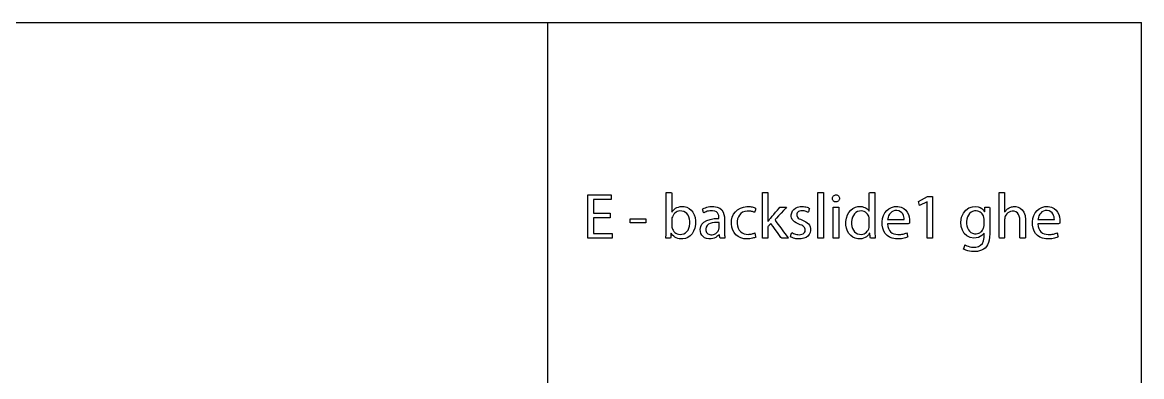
# Model space of a CAD drawing. Header units: metres. Extents: x 1885 to 2636, y 491 to 906.
# Drawn here: x 2105.76 to 2154.94, y 766.51 to 782.06 of the extents above; entities that cross this region are included whole.
import ezdxf

# ---------------------------------------------------------------- set-up
doc = ezdxf.new("R2010")
doc.units = ezdxf.units.M

msp = doc.modelspace()

# ---------------------------------------------------------------- linework, layer by layer
at = {"layer": 'COMPONENT1'}
for p, q in [((2102.737, 782.062), (2121.637, 782.062)), ((2121.637, 782.062), (2126.637, 782.062)), ((2126.637, 782.062), (2128.837, 782.062)), ((2128.837, 782.062), (2154.937, 782.062)), ((2128.837, 782.062), (2128.837, 746.552)), ((2154.937, 721.562), (2154.937, 782.062))]:
    msp.add_line(p, q, dxfattribs=at)
at = {"layer": 'COMPONENT24'}
for p, q in [((2134.044, 774.588), (2134.081, 774.588)), ((2134.044, 774.518), (2134.044, 774.588)), ((2134.081, 774.588), (2134.12, 774.588)), ((2134.12, 774.588), (2134.164, 774.588)), ((2134.164, 774.588), (2134.209, 774.588)), ((2134.209, 774.588), (2134.249, 774.588)), ((2134.249, 774.588), (2134.277, 774.588)), ((2134.277, 774.588), (2134.289, 774.557)), ((2138.274, 774.532), (2138.275, 774.588)), ((2138.275, 774.588), (2138.333, 774.588)), ((2138.333, 774.588), (2138.382, 774.588)), ((2138.382, 774.588), (2138.433, 774.588)), ((2138.433, 774.588), (2138.478, 774.588)), ((2138.478, 774.588), (2138.51, 774.588)), ((2138.51, 774.588), (2138.519, 774.501)), ((2140.715, 774.588), (2140.963, 774.588)), ((2140.715, 772.585), (2140.715, 774.588)), ((2140.963, 774.588), (2140.963, 772.585)), ((2142.972, 774.559), (2142.973, 774.588)), ((2142.973, 774.588), (2143.013, 774.588)), ((2143.013, 774.588), (2143.052, 774.588)), ((2143.052, 774.588), (2143.097, 774.588)), ((2143.097, 774.588), (2143.142, 774.588)), ((2143.142, 774.588), (2143.18, 774.588)), ((2143.18, 774.588), (2143.218, 774.588)), ((2143.218, 774.588), (2143.218, 774.518)), ((2148.671, 774.588), (2148.725, 774.588)), ((2148.671, 774.466), (2148.671, 774.588)), ((2148.725, 774.588), (2148.777, 774.588)), ((2148.777, 774.588), (2148.832, 774.588)), ((2148.832, 774.588), (2148.88, 774.588)), ((2148.88, 774.588), (2148.912, 774.588)), ((2148.912, 774.588), (2148.919, 774.499)), ((2130.598, 772.585), (2130.598, 774.486)), ((2130.598, 774.486), (2131.627, 774.486)), ((2131.627, 774.28), (2130.846, 774.28)), ((2130.846, 774.28), (2130.846, 773.679)), ((2131.627, 774.486), (2131.627, 774.28)), ((2134.044, 774.335), (2134.044, 774.518)), ((2134.044, 774.074), (2134.044, 774.335)), ((2134.044, 773.775), (2134.044, 774.074)), ((2134.289, 774.557), (2134.289, 774.466)), ((2134.289, 774.466), (2134.289, 774.333)), ((2134.289, 774.333), (2134.289, 774.179)), ((2134.289, 774.179), (2134.289, 774.022)), ((2138.274, 774.297), (2138.274, 774.532)), ((2138.274, 773.94), (2138.274, 774.297)), ((2138.519, 774.501), (2138.519, 774.315)), ((2138.519, 774.315), (2138.519, 774.069)), ((2141.351, 774.349), (2141.356, 774.378)), ((2141.351, 774.319), (2141.351, 774.349)), ((2141.356, 774.29), (2141.351, 774.319)), ((2141.356, 774.378), (2141.367, 774.405)), ((2141.366, 774.263), (2141.356, 774.29)), ((2141.38, 774.239), (2141.366, 774.263)), ((2141.367, 774.405), (2141.381, 774.43)), ((2141.399, 774.219), (2141.38, 774.239)), ((2141.381, 774.43), (2141.401, 774.451)), ((2141.421, 774.202), (2141.399, 774.219)), ((2141.401, 774.451), (2141.424, 774.468)), ((2141.447, 774.19), (2141.421, 774.202)), ((2141.424, 774.468), (2141.451, 774.48)), ((2141.476, 774.183), (2141.447, 774.19)), ((2141.451, 774.48), (2141.481, 774.487)), ((2141.509, 774.182), (2141.476, 774.183)), ((2141.481, 774.487), (2141.514, 774.489)), ((2141.542, 774.186), (2141.509, 774.182)), ((2141.514, 774.489), (2141.544, 774.485)), ((2141.571, 774.196), (2141.542, 774.186)), ((2141.544, 774.485), (2141.572, 774.475)), ((2141.597, 774.21), (2141.571, 774.196)), ((2141.572, 774.475), (2141.597, 774.46)), ((2141.597, 774.46), (2141.618, 774.442)), ((2141.618, 774.228), (2141.597, 774.21)), ((2141.618, 774.442), (2141.635, 774.419)), ((2141.635, 774.251), (2141.618, 774.228)), ((2141.635, 774.419), (2141.647, 774.393)), ((2141.648, 774.276), (2141.635, 774.251)), ((2141.647, 774.393), (2141.655, 774.365)), ((2141.655, 774.304), (2141.648, 774.276)), ((2141.655, 774.365), (2141.658, 774.334)), ((2141.658, 774.334), (2141.655, 774.304)), ((2142.972, 774.472), (2142.972, 774.559)), ((2142.972, 774.346), (2142.972, 774.472)), ((2142.972, 774.199), (2142.972, 774.346)), ((2142.972, 774.05), (2142.972, 774.199)), ((2143.218, 774.518), (2143.218, 774.335)), ((2143.218, 774.335), (2143.218, 774.074)), ((2143.218, 774.074), (2143.218, 773.775)), ((2145.135, 774.204), (2145.535, 774.418)), ((2145.183, 774.015), (2145.135, 774.204)), ((2145.507, 774.187), (2145.183, 774.015)), ((2145.507, 772.585), (2145.507, 774.187)), ((2145.535, 774.418), (2145.747, 774.418)), ((2145.747, 774.418), (2145.747, 772.585)), ((2148.671, 774.155), (2148.671, 774.466)), ((2148.671, 773.736), (2148.671, 774.155)), ((2148.919, 774.499), (2148.919, 774.347)), ((2148.919, 774.347), (2148.919, 774.16)), ((2148.919, 774.16), (2148.919, 773.974)), ((2130.846, 773.679), (2131.582, 773.679)), ((2131.582, 773.679), (2131.582, 773.476)), ((2134.044, 773.475), (2134.044, 773.775)), ((2134.289, 774.022), (2134.289, 773.882)), ((2134.289, 773.882), (2134.289, 773.779)), ((2134.289, 773.779), (2134.289, 773.731)), ((2134.289, 773.731), (2134.321, 773.771)), ((2134.349, 773.587), (2134.319, 773.526)), ((2134.321, 773.771), (2134.361, 773.821)), ((2134.386, 773.641), (2134.349, 773.587)), ((2134.361, 773.821), (2134.408, 773.864)), ((2134.43, 773.687), (2134.386, 773.641)), ((2134.408, 773.864), (2134.461, 773.902)), ((2134.48, 773.725), (2134.43, 773.687)), ((2134.461, 773.902), (2134.52, 773.932)), ((2134.534, 773.754), (2134.48, 773.725)), ((2134.52, 773.932), (2134.585, 773.955)), ((2134.592, 773.773), (2134.534, 773.754)), ((2134.585, 773.955), (2134.656, 773.971)), ((2134.652, 773.783), (2134.592, 773.773)), ((2134.733, 773.78), (2134.652, 773.783)), ((2134.656, 773.971), (2134.733, 773.978)), ((2134.733, 773.978), (2134.842, 773.973)), ((2134.819, 773.759), (2134.733, 773.78)), ((2134.894, 773.72), (2134.819, 773.759)), ((2134.842, 773.973), (2134.957, 773.944)), ((2134.956, 773.665), (2134.894, 773.72)), ((2135.007, 773.597), (2134.956, 773.665)), ((2134.957, 773.944), (2135.059, 773.892)), ((2135.046, 773.517), (2135.007, 773.597)), ((2135.059, 773.892), (2135.148, 773.819)), ((2135.148, 773.819), (2135.221, 773.726)), ((2135.221, 773.726), (2135.278, 773.615)), ((2135.278, 773.615), (2135.317, 773.488)), ((2135.645, 773.839), (2135.659, 773.872)), ((2135.655, 773.811), (2135.645, 773.839)), ((2135.666, 773.777), (2135.655, 773.811)), ((2135.659, 773.872), (2135.712, 773.899)), ((2135.678, 773.743), (2135.666, 773.777)), ((2135.688, 773.714), (2135.678, 773.743)), ((2135.712, 773.705), (2135.688, 773.714)), ((2135.712, 773.899), (2135.77, 773.923)), ((2135.756, 773.729), (2135.712, 773.705)), ((2135.804, 773.75), (2135.756, 773.729)), ((2135.77, 773.923), (2135.832, 773.943)), ((2135.854, 773.766), (2135.804, 773.75)), ((2135.832, 773.943), (2135.898, 773.959)), ((2135.906, 773.779), (2135.854, 773.766)), ((2135.898, 773.959), (2135.967, 773.971)), ((2135.959, 773.789), (2135.906, 773.779)), ((2136.014, 773.794), (2135.959, 773.789)), ((2135.967, 773.971), (2136.038, 773.977)), ((2136.085, 773.794), (2136.014, 773.794)), ((2136.038, 773.977), (2136.138, 773.977)), ((2136.181, 773.778), (2136.085, 773.794)), ((2136.138, 773.977), (2136.285, 773.953)), ((2136.252, 773.744), (2136.181, 773.778)), ((2136.302, 773.696), (2136.252, 773.744)), ((2136.285, 773.953), (2136.4, 773.901)), ((2136.334, 773.641), (2136.302, 773.696)), ((2136.353, 773.582), (2136.334, 773.641)), ((2136.361, 773.525), (2136.353, 773.582)), ((2136.4, 773.901), (2136.486, 773.827)), ((2136.486, 773.827), (2136.546, 773.735)), ((2136.546, 773.735), (2136.584, 773.632)), ((2136.584, 773.632), (2136.604, 773.52)), ((2136.952, 773.512), (2137.009, 773.638)), ((2137.009, 773.638), (2137.088, 773.748)), ((2137.088, 773.748), (2137.187, 773.838)), ((2137.187, 773.838), (2137.306, 773.909)), ((2137.266, 773.603), (2137.218, 773.524)), ((2137.328, 773.671), (2137.266, 773.603)), ((2137.306, 773.909), (2137.443, 773.956)), ((2137.405, 773.724), (2137.328, 773.671)), ((2137.495, 773.761), (2137.405, 773.724)), ((2137.443, 773.956), (2137.596, 773.977)), ((2137.599, 773.779), (2137.495, 773.761)), ((2137.596, 773.977), (2137.682, 773.978)), ((2137.674, 773.78), (2137.599, 773.779)), ((2137.72, 773.777), (2137.674, 773.78)), ((2137.682, 773.978), (2137.734, 773.974)), ((2137.762, 773.772), (2137.72, 773.777)), ((2137.734, 773.974), (2137.784, 773.968)), ((2137.801, 773.764), (2137.762, 773.772)), ((2137.784, 773.968), (2137.83, 773.959)), ((2137.836, 773.755), (2137.801, 773.764)), ((2137.83, 773.959), (2137.874, 773.949)), ((2137.867, 773.744), (2137.836, 773.755)), ((2137.896, 773.733), (2137.867, 773.744)), ((2137.874, 773.949), (2137.913, 773.937)), ((2137.937, 773.733), (2137.896, 773.733)), ((2137.913, 773.937), (2137.948, 773.924)), ((2137.945, 773.759), (2137.937, 773.733)), ((2137.955, 773.791), (2137.945, 773.759)), ((2137.948, 773.924), (2137.978, 773.911)), ((2137.965, 773.826), (2137.955, 773.791)), ((2137.975, 773.859), (2137.965, 773.826)), ((2137.978, 773.911), (2137.975, 773.859)), ((2138.274, 773.526), (2138.274, 773.94)), ((2138.519, 774.069), (2138.519, 773.805)), ((2138.519, 773.805), (2138.519, 773.566)), ((2138.702, 773.547), (2138.774, 773.631)), ((2138.774, 773.631), (2138.857, 773.729)), ((2138.857, 773.729), (2138.939, 773.824)), ((2138.939, 773.824), (2139.005, 773.901)), ((2139.097, 773.686), (2138.988, 773.57)), ((2139.005, 773.901), (2139.043, 773.945)), ((2139.043, 773.945), (2139.084, 773.95)), ((2139.084, 773.95), (2139.134, 773.95)), ((2139.202, 773.8), (2139.097, 773.686)), ((2139.134, 773.95), (2139.195, 773.95)), ((2139.195, 773.95), (2139.256, 773.95)), ((2139.289, 773.892), (2139.202, 773.8)), ((2139.256, 773.95), (2139.306, 773.95)), ((2139.338, 773.95), (2139.289, 773.892)), ((2139.306, 773.95), (2139.338, 773.95)), ((2139.543, 773.617), (2139.562, 773.704)), ((2139.544, 773.539), (2139.543, 773.617)), ((2139.562, 773.704), (2139.601, 773.783)), ((2139.601, 773.783), (2139.658, 773.852)), ((2139.658, 773.852), (2139.733, 773.908)), ((2139.733, 773.908), (2139.823, 773.949)), ((2139.789, 773.662), (2139.781, 773.621)), ((2139.781, 773.621), (2139.783, 773.577)), ((2139.805, 773.699), (2139.789, 773.662)), ((2139.83, 773.732), (2139.805, 773.699)), ((2139.823, 773.949), (2139.928, 773.973)), ((2139.864, 773.759), (2139.83, 773.732)), ((2139.906, 773.779), (2139.864, 773.759)), ((2139.957, 773.791), (2139.906, 773.779)), ((2139.928, 773.973), (2140.029, 773.978)), ((2140.014, 773.795), (2139.957, 773.791)), ((2140.065, 773.791), (2140.014, 773.795)), ((2140.029, 773.978), (2140.085, 773.975)), ((2140.113, 773.784), (2140.065, 773.791)), ((2140.085, 773.975), (2140.139, 773.968)), ((2140.156, 773.772), (2140.113, 773.784)), ((2140.139, 773.968), (2140.189, 773.958)), ((2140.196, 773.759), (2140.156, 773.772)), ((2140.189, 773.958), (2140.236, 773.944)), ((2140.231, 773.744), (2140.196, 773.759)), ((2140.261, 773.728), (2140.231, 773.744)), ((2140.236, 773.944), (2140.279, 773.928)), ((2140.289, 773.723), (2140.261, 773.728)), ((2140.279, 773.928), (2140.317, 773.91)), ((2140.297, 773.748), (2140.289, 773.723)), ((2140.309, 773.782), (2140.297, 773.748)), ((2140.321, 773.82), (2140.309, 773.782)), ((2140.317, 773.91), (2140.345, 773.894)), ((2140.332, 773.855), (2140.321, 773.82)), ((2140.345, 773.894), (2140.332, 773.855)), ((2141.381, 772.585), (2141.381, 773.95)), ((2141.381, 773.95), (2141.63, 773.95)), ((2141.63, 773.95), (2141.63, 772.585)), ((2141.967, 773.47), (2142.011, 773.605)), ((2142.011, 773.605), (2142.075, 773.721)), ((2142.075, 773.721), (2142.156, 773.817)), ((2142.156, 773.817), (2142.252, 773.892)), ((2142.271, 773.586), (2142.233, 773.503)), ((2142.252, 773.892), (2142.359, 773.944)), ((2142.321, 773.657), (2142.271, 773.586)), ((2142.383, 773.714), (2142.321, 773.657)), ((2142.359, 773.944), (2142.474, 773.973)), ((2142.455, 773.755), (2142.383, 773.714)), ((2142.538, 773.779), (2142.455, 773.755)), ((2142.474, 773.973), (2142.581, 773.978)), ((2142.622, 773.783), (2142.538, 773.779)), ((2142.581, 773.978), (2142.654, 773.971)), ((2142.687, 773.775), (2142.622, 773.783)), ((2142.654, 773.971), (2142.72, 773.956)), ((2142.747, 773.755), (2142.687, 773.775)), ((2142.72, 773.956), (2142.779, 773.934)), ((2142.8, 773.727), (2142.747, 773.755)), ((2142.779, 773.934), (2142.832, 773.907)), ((2142.848, 773.691), (2142.8, 773.727)), ((2142.832, 773.907), (2142.877, 773.875)), ((2142.888, 773.648), (2142.848, 773.691)), ((2142.877, 773.875), (2142.916, 773.84)), ((2142.921, 773.6), (2142.888, 773.648)), ((2142.916, 773.84), (2142.948, 773.802)), ((2142.946, 773.547), (2142.921, 773.6)), ((2142.948, 773.802), (2142.967, 773.772)), ((2142.967, 773.772), (2142.972, 773.819)), ((2142.972, 773.917), (2142.972, 774.05)), ((2142.972, 773.819), (2142.972, 773.917)), ((2143.218, 773.775), (2143.218, 773.475)), ((2143.557, 773.455), (2143.598, 773.586)), ((2143.598, 773.586), (2143.659, 773.703)), ((2143.659, 773.703), (2143.739, 773.803)), ((2143.739, 773.803), (2143.836, 773.882)), ((2143.856, 773.636), (2143.822, 773.573)), ((2143.836, 773.882), (2143.95, 773.94)), ((2143.9, 773.692), (2143.856, 773.636)), ((2143.955, 773.74), (2143.9, 773.692)), ((2143.95, 773.94), (2144.08, 773.972)), ((2144.02, 773.776), (2143.955, 773.74)), ((2144.097, 773.796), (2144.02, 773.776)), ((2144.08, 773.972), (2144.229, 773.977)), ((2144.188, 773.8), (2144.097, 773.796)), ((2144.274, 773.783), (2144.188, 773.8)), ((2144.229, 773.977), (2144.37, 773.949)), ((2144.343, 773.75), (2144.274, 773.783)), ((2144.398, 773.704), (2144.343, 773.75)), ((2144.37, 773.949), (2144.485, 773.894)), ((2144.439, 773.649), (2144.398, 773.704)), ((2144.468, 773.587), (2144.439, 773.649)), ((2144.487, 773.523), (2144.468, 773.587)), ((2144.485, 773.894), (2144.574, 773.818)), ((2144.574, 773.818), (2144.642, 773.726)), ((2144.642, 773.726), (2144.69, 773.623)), ((2144.69, 773.623), (2144.72, 773.518)), ((2147.028, 773.509), (2147.104, 773.683)), ((2147.104, 773.683), (2147.213, 773.819)), ((2147.213, 773.819), (2147.348, 773.914)), ((2147.328, 773.602), (2147.288, 773.52)), ((2147.38, 773.67), (2147.328, 773.602)), ((2147.348, 773.914), (2147.5, 773.967)), ((2147.441, 773.723), (2147.38, 773.67)), ((2147.512, 773.761), (2147.441, 773.723)), ((2147.5, 773.967), (2147.647, 773.978)), ((2147.591, 773.782), (2147.512, 773.761)), ((2147.671, 773.786), (2147.591, 773.782)), ((2147.647, 773.978), (2147.753, 773.962)), ((2147.734, 773.778), (2147.671, 773.786)), ((2147.791, 773.761), (2147.734, 773.778)), ((2147.753, 773.962), (2147.842, 773.931)), ((2147.842, 773.735), (2147.791, 773.761)), ((2147.842, 773.931), (2147.915, 773.887)), ((2147.886, 773.701), (2147.842, 773.735)), ((2147.925, 773.661), (2147.886, 773.701)), ((2147.915, 773.887), (2147.973, 773.835)), ((2147.957, 773.616), (2147.925, 773.661)), ((2147.982, 773.567), (2147.957, 773.616)), ((2147.973, 773.835), (2148.018, 773.778)), ((2148.018, 773.778), (2148.038, 773.744)), ((2148.038, 773.744), (2148.045, 773.779)), ((2148.045, 773.779), (2148.047, 773.826)), ((2148.047, 773.826), (2148.049, 773.878)), ((2148.049, 773.878), (2148.051, 773.923)), ((2148.051, 773.923), (2148.052, 773.948)), ((2148.052, 773.948), (2148.094, 773.95)), ((2148.094, 773.95), (2148.146, 773.95)), ((2148.146, 773.95), (2148.201, 773.95)), ((2148.201, 773.95), (2148.247, 773.95)), ((2148.247, 773.95), (2148.269, 773.912)), ((2148.262, 773.736), (2148.261, 773.666)), ((2148.261, 773.666), (2148.261, 773.588)), ((2148.261, 773.588), (2148.261, 773.53)), ((2148.264, 773.8), (2148.262, 773.736)), ((2148.266, 773.858), (2148.264, 773.8)), ((2148.269, 773.912), (2148.266, 773.858)), ((2148.671, 773.29), (2148.671, 773.736)), ((2148.919, 773.974), (2148.919, 773.822)), ((2148.919, 773.822), (2148.919, 773.739)), ((2148.919, 773.739), (2148.944, 773.764)), ((2148.944, 773.764), (2148.966, 773.794)), ((2148.974, 773.603), (2148.944, 773.547)), ((2148.966, 773.794), (2148.991, 773.823)), ((2149.013, 773.655), (2148.974, 773.603)), ((2148.991, 773.823), (2149.019, 773.85)), ((2149.06, 773.699), (2149.013, 773.655)), ((2149.019, 773.85), (2149.048, 773.875)), ((2149.048, 773.875), (2149.08, 773.897)), ((2149.115, 773.735), (2149.06, 773.699)), ((2149.08, 773.897), (2149.114, 773.917)), ((2149.114, 773.917), (2149.148, 773.934)), ((2149.177, 773.76), (2149.115, 773.735)), ((2149.148, 773.934), (2149.184, 773.949)), ((2149.245, 773.772), (2149.177, 773.76)), ((2149.184, 773.949), (2149.222, 773.96)), ((2149.222, 773.96), (2149.261, 773.969)), ((2149.335, 773.767), (2149.245, 773.772)), ((2149.261, 773.969), (2149.301, 773.975)), ((2149.301, 773.975), (2149.342, 773.978)), ((2149.417, 773.74), (2149.335, 773.767)), ((2149.342, 773.978), (2149.414, 773.975)), ((2149.414, 773.975), (2149.508, 773.954)), ((2149.481, 773.694), (2149.417, 773.74)), ((2149.529, 773.63), (2149.481, 773.694)), ((2149.508, 773.954), (2149.603, 773.909)), ((2149.561, 773.553), (2149.529, 773.63)), ((2149.603, 773.909), (2149.692, 773.836)), ((2149.692, 773.836), (2149.765, 773.729)), ((2149.765, 773.729), (2149.815, 773.585)), ((2149.815, 773.585), (2149.833, 773.397)), ((2150.161, 773.455), (2150.202, 773.586)), ((2150.202, 773.586), (2150.263, 773.703)), ((2150.263, 773.703), (2150.343, 773.803)), ((2150.343, 773.803), (2150.44, 773.882)), ((2150.46, 773.636), (2150.426, 773.573)), ((2150.44, 773.882), (2150.554, 773.94)), ((2150.504, 773.692), (2150.46, 773.636)), ((2150.559, 773.74), (2150.504, 773.692)), ((2150.554, 773.94), (2150.684, 773.972)), ((2150.624, 773.776), (2150.559, 773.74)), ((2150.701, 773.796), (2150.624, 773.776)), ((2150.684, 773.972), (2150.832, 773.977)), ((2150.792, 773.8), (2150.701, 773.796)), ((2150.878, 773.783), (2150.792, 773.8)), ((2150.832, 773.977), (2150.974, 773.949)), ((2150.947, 773.75), (2150.878, 773.783)), ((2151.002, 773.704), (2150.947, 773.75)), ((2150.974, 773.949), (2151.088, 773.894)), ((2151.043, 773.649), (2151.002, 773.704)), ((2151.072, 773.587), (2151.043, 773.649)), ((2151.091, 773.523), (2151.072, 773.587)), ((2151.088, 773.894), (2151.178, 773.818)), ((2151.178, 773.818), (2151.246, 773.726)), ((2151.246, 773.726), (2151.294, 773.623)), ((2151.294, 773.623), (2151.324, 773.518)), ((2131.582, 773.476), (2130.846, 773.476)), ((2130.846, 773.476), (2130.846, 772.791)), ((2132.458, 773.256), (2132.458, 773.437)), ((2132.458, 773.437), (2133.154, 773.437)), ((2133.154, 773.256), (2132.458, 773.256)), ((2133.154, 773.437), (2133.154, 773.256)), ((2134.044, 773.21), (2134.044, 773.475)), ((2134.044, 773.018), (2134.044, 773.21)), ((2134.291, 773.414), (2134.289, 773.387)), ((2134.289, 773.387), (2134.289, 773.333)), ((2134.289, 773.333), (2134.289, 773.294)), ((2134.289, 773.294), (2134.289, 773.25)), ((2134.289, 773.25), (2134.289, 773.207)), ((2134.289, 773.207), (2134.289, 773.169)), ((2134.289, 773.169), (2134.289, 773.132)), ((2134.289, 773.132), (2134.29, 773.098)), ((2134.29, 773.098), (2134.295, 773.065)), ((2134.295, 773.44), (2134.291, 773.414)), ((2134.302, 773.476), (2134.295, 773.44)), ((2134.319, 773.526), (2134.302, 773.476)), ((2135.072, 773.429), (2135.046, 773.517)), ((2135.048, 773.026), (2135.073, 773.121)), ((2135.085, 773.333), (2135.072, 773.429)), ((2135.073, 773.121), (2135.086, 773.227)), ((2135.086, 773.227), (2135.085, 773.333)), ((2135.334, 773.183), (2135.305, 773.026)), ((2135.317, 773.488), (2135.336, 773.347)), ((2135.336, 773.347), (2135.334, 773.183)), ((2135.543, 772.966), (2135.564, 773.093)), ((2135.564, 773.093), (2135.62, 773.202)), ((2135.62, 773.202), (2135.708, 773.292)), ((2135.708, 773.292), (2135.827, 773.363)), ((2135.85, 773.144), (2135.809, 773.077)), ((2135.827, 773.363), (2135.976, 773.414)), ((2135.91, 773.195), (2135.85, 773.144)), ((2135.986, 773.233), (2135.91, 773.195)), ((2135.976, 773.414), (2136.155, 773.444)), ((2136.074, 773.258), (2135.986, 773.233)), ((2136.169, 773.274), (2136.074, 773.258)), ((2136.155, 773.444), (2136.363, 773.454)), ((2136.269, 773.281), (2136.169, 773.274)), ((2136.369, 773.282), (2136.269, 773.281)), ((2136.363, 773.48), (2136.361, 773.525)), ((2136.363, 773.454), (2136.363, 773.48)), ((2136.369, 773.246), (2136.369, 773.282)), ((2136.369, 773.21), (2136.369, 773.246)), ((2136.369, 773.168), (2136.369, 773.21)), ((2136.369, 773.125), (2136.369, 773.168)), ((2136.369, 773.087), (2136.369, 773.125)), ((2136.369, 773.059), (2136.369, 773.087)), ((2136.604, 773.52), (2136.608, 773.422)), ((2136.608, 773.422), (2136.608, 773.388)), ((2136.608, 773.388), (2136.608, 773.313)), ((2136.608, 773.313), (2136.608, 773.213)), ((2136.608, 773.213), (2136.608, 773.107)), ((2136.608, 773.107), (2136.608, 773.01)), ((2136.911, 773.22), (2136.919, 773.372)), ((2136.928, 773.075), (2136.911, 773.22)), ((2136.919, 773.372), (2136.952, 773.512)), ((2137.166, 773.337), (2137.163, 773.23)), ((2137.163, 773.23), (2137.177, 773.122)), ((2137.184, 773.434), (2137.166, 773.337)), ((2137.177, 773.122), (2137.208, 773.027)), ((2137.218, 773.524), (2137.184, 773.434)), ((2138.274, 773.122), (2138.274, 773.526)), ((2138.274, 772.793), (2138.274, 773.122)), ((2138.519, 773.566), (2138.519, 773.391)), ((2138.519, 773.391), (2138.519, 773.324)), ((2138.519, 773.324), (2138.538, 773.342)), ((2138.53, 773.11), (2138.519, 773.084)), ((2138.55, 773.132), (2138.53, 773.11)), ((2138.538, 773.342), (2138.553, 773.363)), ((2138.575, 773.16), (2138.55, 773.132)), ((2138.553, 773.363), (2138.57, 773.385)), ((2138.57, 773.385), (2138.587, 773.408)), ((2138.602, 773.19), (2138.575, 773.16)), ((2138.587, 773.408), (2138.604, 773.43)), ((2138.625, 773.216), (2138.602, 773.19)), ((2138.604, 773.43), (2138.622, 773.452)), ((2138.622, 773.452), (2138.639, 773.473)), ((2138.647, 773.238), (2138.625, 773.216)), ((2138.639, 773.473), (2138.702, 773.547)), ((2138.679, 773.194), (2138.647, 773.238)), ((2138.748, 773.098), (2138.679, 773.194)), ((2138.839, 772.971), (2138.748, 773.098)), ((2138.895, 773.47), (2138.833, 773.404)), ((2138.833, 773.404), (2138.87, 773.32)), ((2138.87, 773.32), (2138.964, 773.194)), ((2138.988, 773.57), (2138.895, 773.47)), ((2138.964, 773.194), (2139.083, 773.035)), ((2139.558, 773.474), (2139.544, 773.539)), ((2139.587, 773.414), (2139.558, 773.474)), ((2139.63, 773.357), (2139.587, 773.414)), ((2139.688, 773.305), (2139.63, 773.357)), ((2139.76, 773.257), (2139.688, 773.305)), ((2139.848, 773.214), (2139.76, 773.257)), ((2139.783, 773.577), (2139.795, 773.537)), ((2139.795, 773.537), (2139.816, 773.503)), ((2139.816, 773.503), (2139.848, 773.472)), ((2139.848, 773.472), (2139.89, 773.443)), ((2139.936, 773.179), (2139.848, 773.214)), ((2139.89, 773.443), (2139.943, 773.415)), ((2140.001, 773.151), (2139.936, 773.179)), ((2139.943, 773.415), (2140.007, 773.387)), ((2140.053, 773.122), (2140.001, 773.151)), ((2140.007, 773.387), (2140.092, 773.353)), ((2140.093, 773.091), (2140.053, 773.122)), ((2140.092, 773.353), (2140.176, 773.312)), ((2140.123, 773.057), (2140.093, 773.091)), ((2140.176, 773.312), (2140.247, 773.266)), ((2140.247, 773.266), (2140.305, 773.214)), ((2140.305, 773.214), (2140.348, 773.155)), ((2140.348, 773.155), (2140.378, 773.088)), ((2140.378, 773.088), (2140.394, 773.013)), ((2141.945, 773.317), (2141.967, 773.47)), ((2141.947, 773.16), (2141.945, 773.317)), ((2141.971, 773.021), (2141.947, 773.16)), ((2142.208, 773.409), (2142.195, 773.306)), ((2142.195, 773.306), (2142.196, 773.202)), ((2142.196, 773.202), (2142.209, 773.106)), ((2142.233, 773.503), (2142.208, 773.409)), ((2142.209, 773.106), (2142.235, 773.017)), ((2142.964, 773.485), (2142.946, 773.547)), ((2142.969, 773.459), (2142.964, 773.485)), ((2142.967, 773.079), (2142.97, 773.105)), ((2142.971, 773.432), (2142.969, 773.459)), ((2142.97, 773.105), (2142.972, 773.131)), ((2142.972, 773.395), (2142.971, 773.432)), ((2142.972, 773.359), (2142.972, 773.395)), ((2142.972, 773.322), (2142.972, 773.359)), ((2142.972, 773.279), (2142.972, 773.322)), ((2142.972, 773.236), (2142.972, 773.279)), ((2142.972, 773.198), (2142.972, 773.236)), ((2142.972, 773.158), (2142.972, 773.198)), ((2142.972, 773.131), (2142.972, 773.158)), ((2143.218, 773.475), (2143.218, 773.21)), ((2143.218, 773.21), (2143.218, 773.018)), ((2143.537, 773.312), (2143.557, 773.455)), ((2143.538, 773.162), (2143.537, 773.312)), ((2143.562, 773.024), (2143.538, 773.162)), ((2143.772, 773.222), (2143.783, 773.107)), ((2143.812, 773.222), (2143.772, 773.222)), ((2143.781, 773.442), (2143.778, 773.4)), ((2143.778, 773.4), (2143.824, 773.4)), ((2143.797, 773.508), (2143.781, 773.442)), ((2143.783, 773.107), (2143.811, 773.009)), ((2143.822, 773.573), (2143.797, 773.508)), ((2143.918, 773.222), (2143.812, 773.222)), ((2143.824, 773.4), (2143.913, 773.4)), ((2143.913, 773.4), (2144.03, 773.4)), ((2144.068, 773.222), (2143.918, 773.222)), ((2144.03, 773.4), (2144.159, 773.4)), ((2144.241, 773.222), (2144.068, 773.222)), ((2144.159, 773.4), (2144.285, 773.4)), ((2144.416, 773.222), (2144.241, 773.222)), ((2144.285, 773.4), (2144.394, 773.4)), ((2144.394, 773.4), (2144.471, 773.4)), ((2144.57, 773.222), (2144.416, 773.222)), ((2144.471, 773.4), (2144.499, 773.4)), ((2144.497, 773.459), (2144.487, 773.523)), ((2144.499, 773.4), (2144.497, 773.459)), ((2144.682, 773.222), (2144.57, 773.222)), ((2144.734, 773.243), (2144.682, 773.222)), ((2144.72, 773.518), (2144.736, 773.414)), ((2144.737, 773.269), (2144.734, 773.243)), ((2144.736, 773.414), (2144.739, 773.334)), ((2144.738, 773.299), (2144.737, 773.269)), ((2144.739, 773.334), (2144.738, 773.299)), ((2146.995, 773.297), (2147.028, 773.509)), ((2147.008, 773.103), (2146.995, 773.297)), ((2147.06, 772.937), (2147.008, 773.103)), ((2147.261, 773.426), (2147.247, 773.319)), ((2147.247, 773.319), (2147.248, 773.215)), ((2147.248, 773.215), (2147.261, 773.122)), ((2147.288, 773.52), (2147.261, 773.426)), ((2147.261, 773.122), (2147.287, 773.036)), ((2148.006, 773.496), (2147.982, 773.567)), ((2148.003, 773.07), (2148.009, 773.103)), ((2148.01, 773.47), (2148.006, 773.496)), ((2148.009, 773.103), (2148.012, 773.136)), ((2148.012, 773.442), (2148.01, 773.47)), ((2148.013, 773.411), (2148.012, 773.442)), ((2148.012, 773.136), (2148.013, 773.166)), ((2148.013, 773.374), (2148.013, 773.411)), ((2148.013, 773.336), (2148.013, 773.374)), ((2148.013, 773.292), (2148.013, 773.336)), ((2148.013, 773.248), (2148.013, 773.292)), ((2148.013, 773.208), (2148.013, 773.248)), ((2148.013, 773.166), (2148.013, 773.208)), ((2148.261, 773.53), (2148.261, 773.386)), ((2148.261, 773.386), (2148.261, 773.193)), ((2148.261, 773.193), (2148.261, 772.998)), ((2148.671, 772.898), (2148.671, 773.29)), ((2148.92, 773.447), (2148.919, 773.409)), ((2148.919, 773.409), (2148.919, 773.359)), ((2148.919, 773.359), (2148.919, 773.231)), ((2148.919, 773.231), (2148.919, 773.058)), ((2148.924, 773.483), (2148.92, 773.447)), ((2148.932, 773.516), (2148.924, 773.483)), ((2148.944, 773.547), (2148.932, 773.516)), ((2149.579, 773.465), (2149.561, 773.553)), ((2149.585, 773.369), (2149.579, 773.465)), ((2149.585, 773.321), (2149.585, 773.369)), ((2149.585, 773.2), (2149.585, 773.321)), ((2149.585, 773.036), (2149.585, 773.2)), ((2149.833, 773.397), (2149.833, 773.348)), ((2149.833, 773.348), (2149.833, 773.222)), ((2149.833, 773.222), (2149.833, 773.052)), ((2150.141, 773.312), (2150.161, 773.455)), ((2150.142, 773.162), (2150.141, 773.312)), ((2150.166, 773.024), (2150.142, 773.162)), ((2150.376, 773.222), (2150.387, 773.107)), ((2150.416, 773.222), (2150.376, 773.222)), ((2150.385, 773.442), (2150.382, 773.4)), ((2150.382, 773.4), (2150.428, 773.4)), ((2150.401, 773.508), (2150.385, 773.442)), ((2150.387, 773.107), (2150.415, 773.009)), ((2150.426, 773.573), (2150.401, 773.508)), ((2150.522, 773.222), (2150.416, 773.222)), ((2150.428, 773.4), (2150.517, 773.4)), ((2150.517, 773.4), (2150.634, 773.4)), ((2150.672, 773.222), (2150.522, 773.222)), ((2150.634, 773.4), (2150.763, 773.4)), ((2150.845, 773.222), (2150.672, 773.222)), ((2150.763, 773.4), (2150.889, 773.4)), ((2151.02, 773.222), (2150.845, 773.222)), ((2150.889, 773.4), (2150.998, 773.4)), ((2150.998, 773.4), (2151.075, 773.4)), ((2151.173, 773.222), (2151.02, 773.222)), ((2151.075, 773.4), (2151.103, 773.4)), ((2151.101, 773.459), (2151.091, 773.523)), ((2151.103, 773.4), (2151.101, 773.459)), ((2151.285, 773.222), (2151.173, 773.222)), ((2151.338, 773.243), (2151.285, 773.222)), ((2151.324, 773.518), (2151.34, 773.414)), ((2151.341, 773.269), (2151.338, 773.243)), ((2151.34, 773.414), (2151.343, 773.334)), ((2151.342, 773.299), (2151.341, 773.269)), ((2151.343, 773.334), (2151.342, 773.299)), ((2130.846, 772.791), (2131.67, 772.791)), ((2131.67, 772.791), (2131.67, 772.585)), ((2134.033, 772.591), (2134.035, 772.628)), ((2134.035, 772.628), (2134.037, 772.668)), ((2134.037, 772.668), (2134.039, 772.711)), ((2134.039, 772.711), (2134.04, 772.756)), ((2134.04, 772.756), (2134.042, 772.802)), ((2134.042, 772.802), (2134.043, 772.849)), ((2134.043, 772.896), (2134.044, 772.938)), ((2134.043, 772.849), (2134.043, 772.896)), ((2134.044, 772.938), (2134.044, 773.018)), ((2134.246, 772.612), (2134.243, 772.585)), ((2134.248, 772.645), (2134.246, 772.612)), ((2134.25, 772.684), (2134.248, 772.645)), ((2134.253, 772.725), (2134.25, 772.684)), ((2134.255, 772.763), (2134.253, 772.725)), ((2134.264, 772.808), (2134.255, 772.763)), ((2134.287, 772.771), (2134.264, 772.808)), ((2134.331, 772.715), (2134.287, 772.771)), ((2134.295, 773.065), (2134.318, 772.989)), ((2134.318, 772.989), (2134.346, 772.933)), ((2134.38, 772.668), (2134.331, 772.715)), ((2134.346, 772.933), (2134.382, 772.883)), ((2134.433, 772.629), (2134.38, 772.668)), ((2134.382, 772.883), (2134.426, 772.84)), ((2134.426, 772.84), (2134.475, 772.805)), ((2134.49, 772.599), (2134.433, 772.629)), ((2134.475, 772.805), (2134.53, 772.778)), ((2134.552, 772.577), (2134.49, 772.599)), ((2134.53, 772.778), (2134.59, 772.76)), ((2134.59, 772.76), (2134.654, 772.752)), ((2134.654, 772.752), (2134.739, 772.756)), ((2134.739, 772.756), (2134.823, 772.778)), ((2134.823, 772.778), (2134.897, 772.818)), ((2134.998, 772.624), (2134.892, 772.579)), ((2134.897, 772.818), (2134.959, 772.873)), ((2134.959, 772.873), (2135.009, 772.943)), ((2135.097, 772.691), (2134.998, 772.624)), ((2135.009, 772.943), (2135.048, 773.026)), ((2135.183, 772.78), (2135.097, 772.691)), ((2135.254, 772.892), (2135.183, 772.78)), ((2135.305, 773.026), (2135.254, 772.892)), ((2135.548, 772.875), (2135.543, 772.966)), ((2135.571, 772.796), (2135.548, 772.875)), ((2135.61, 772.723), (2135.571, 772.796)), ((2135.665, 772.659), (2135.61, 772.723)), ((2135.736, 772.607), (2135.665, 772.659)), ((2135.824, 772.572), (2135.736, 772.607)), ((2135.809, 773.077), (2135.791, 772.993)), ((2135.791, 772.993), (2135.793, 772.929)), ((2135.793, 772.929), (2135.805, 772.879)), ((2135.805, 772.879), (2135.824, 772.838)), ((2135.824, 772.838), (2135.85, 772.803)), ((2135.85, 772.803), (2135.882, 772.776)), ((2135.882, 772.776), (2135.919, 772.756)), ((2135.919, 772.756), (2135.96, 772.744)), ((2135.96, 772.744), (2136.004, 772.738)), ((2136.004, 772.738), (2136.06, 772.739)), ((2136.06, 772.739), (2136.12, 772.749)), ((2136.12, 772.749), (2136.174, 772.768)), ((2136.221, 772.62), (2136.16, 772.591)), ((2136.174, 772.768), (2136.221, 772.793)), ((2136.221, 772.793), (2136.262, 772.824)), ((2136.276, 772.655), (2136.221, 772.62)), ((2136.262, 772.824), (2136.297, 772.86)), ((2136.323, 772.695), (2136.276, 772.655)), ((2136.297, 772.86), (2136.326, 772.899)), ((2136.388, 772.739), (2136.323, 772.695)), ((2136.326, 772.899), (2136.347, 772.94)), ((2136.347, 772.94), (2136.359, 772.97)), ((2136.359, 772.97), (2136.365, 773)), ((2136.365, 773), (2136.368, 773.029)), ((2136.368, 773.029), (2136.369, 773.059)), ((2136.391, 772.711), (2136.388, 772.739)), ((2136.395, 772.676), (2136.391, 772.711)), ((2136.399, 772.641), (2136.395, 772.676)), ((2136.403, 772.61), (2136.399, 772.641)), ((2136.424, 772.585), (2136.403, 772.61)), ((2136.608, 773.01), (2136.608, 772.939)), ((2136.608, 772.939), (2136.608, 772.912)), ((2136.608, 772.912), (2136.609, 772.863)), ((2136.609, 772.863), (2136.61, 772.814)), ((2136.61, 772.814), (2136.612, 772.766)), ((2136.612, 772.766), (2136.614, 772.719)), ((2136.614, 772.719), (2136.618, 772.674)), ((2136.618, 772.674), (2136.622, 772.631)), ((2136.622, 772.631), (2136.627, 772.591)), ((2136.968, 772.944), (2136.928, 773.075)), ((2137.029, 772.829), (2136.968, 772.944)), ((2137.11, 772.732), (2137.029, 772.829)), ((2137.209, 772.655), (2137.11, 772.732)), ((2137.208, 773.027), (2137.254, 772.944)), ((2137.326, 772.598), (2137.209, 772.655)), ((2137.254, 772.944), (2137.314, 772.875)), ((2137.314, 772.875), (2137.385, 772.821)), ((2137.459, 772.564), (2137.326, 772.598)), ((2137.385, 772.821), (2137.467, 772.782)), ((2137.467, 772.782), (2137.558, 772.76)), ((2137.558, 772.76), (2137.646, 772.754)), ((2137.646, 772.754), (2137.696, 772.756)), ((2137.696, 772.756), (2137.741, 772.761)), ((2137.741, 772.761), (2137.782, 772.768)), ((2137.782, 772.768), (2137.82, 772.776)), ((2137.82, 772.776), (2137.855, 772.786)), ((2137.88, 772.595), (2137.834, 772.582)), ((2137.855, 772.786), (2137.887, 772.797)), ((2137.921, 772.608), (2137.88, 772.595)), ((2137.887, 772.797), (2137.916, 772.809)), ((2137.916, 772.809), (2137.941, 772.819)), ((2137.955, 772.621), (2137.921, 772.608)), ((2137.941, 772.819), (2137.948, 772.788)), ((2137.948, 772.788), (2137.954, 772.758)), ((2137.954, 772.758), (2137.962, 772.724)), ((2137.983, 772.633), (2137.955, 772.621)), ((2137.962, 772.724), (2137.97, 772.691)), ((2137.97, 772.691), (2137.976, 772.661)), ((2137.976, 772.661), (2137.983, 772.633)), ((2138.278, 772.585), (2138.274, 772.793)), ((2138.519, 773.084), (2138.519, 773.024)), ((2138.519, 773.024), (2138.519, 772.932)), ((2138.519, 772.932), (2138.519, 772.826)), ((2138.519, 772.826), (2138.519, 772.723)), ((2138.519, 772.723), (2138.519, 772.638)), ((2138.519, 772.638), (2138.519, 772.59)), ((2138.936, 772.834), (2138.839, 772.971)), ((2139.025, 772.71), (2138.936, 772.834)), ((2139.09, 772.62), (2139.025, 772.71)), ((2139.083, 773.035), (2139.208, 772.868)), ((2139.131, 772.585), (2139.09, 772.62)), ((2139.208, 772.868), (2139.319, 772.72)), ((2139.319, 772.72), (2139.395, 772.617)), ((2139.395, 772.617), (2139.419, 772.585)), ((2139.505, 772.65), (2139.517, 772.69)), ((2139.541, 772.63), (2139.505, 772.65)), ((2139.517, 772.69), (2139.529, 772.726)), ((2139.529, 772.726), (2139.541, 772.765)), ((2139.541, 772.765), (2139.553, 772.8)), ((2139.587, 772.61), (2139.541, 772.63)), ((2139.553, 772.8), (2139.564, 772.836)), ((2139.564, 772.836), (2139.599, 772.817)), ((2139.638, 772.592), (2139.587, 772.61)), ((2139.599, 772.817), (2139.639, 772.798)), ((2139.639, 772.798), (2139.684, 772.78)), ((2139.684, 772.78), (2139.732, 772.765)), ((2139.732, 772.765), (2139.782, 772.752)), ((2139.782, 772.752), (2139.834, 772.744)), ((2139.834, 772.744), (2139.886, 772.74)), ((2139.886, 772.74), (2139.954, 772.744)), ((2139.954, 772.744), (2140.014, 772.757)), ((2140.014, 772.757), (2140.063, 772.778)), ((2140.063, 772.778), (2140.102, 772.807)), ((2140.192, 772.622), (2140.094, 772.582)), ((2140.102, 772.807), (2140.13, 772.843)), ((2140.143, 773.02), (2140.123, 773.057)), ((2140.13, 772.843), (2140.148, 772.884)), ((2140.154, 772.977), (2140.143, 773.02)), ((2140.148, 772.884), (2140.156, 772.929)), ((2140.156, 772.929), (2140.154, 772.977)), ((2140.272, 772.678), (2140.192, 772.622)), ((2140.333, 772.747), (2140.272, 772.678)), ((2140.374, 772.83), (2140.333, 772.747)), ((2140.394, 772.923), (2140.374, 772.83)), ((2140.394, 773.013), (2140.394, 772.923)), ((2142.016, 772.897), (2141.971, 773.021)), ((2142.078, 772.789), (2142.016, 772.897)), ((2142.157, 772.699), (2142.078, 772.789)), ((2142.25, 772.63), (2142.157, 772.699)), ((2142.235, 773.017), (2142.273, 772.938)), ((2142.355, 772.582), (2142.25, 772.63)), ((2142.273, 772.938), (2142.323, 772.871)), ((2142.323, 772.871), (2142.384, 772.817)), ((2142.384, 772.817), (2142.458, 772.778)), ((2142.458, 772.778), (2142.543, 772.757)), ((2142.543, 772.757), (2142.623, 772.755)), ((2142.623, 772.755), (2142.683, 772.764)), ((2142.683, 772.764), (2142.74, 772.783)), ((2142.783, 772.613), (2142.718, 772.585)), ((2142.74, 772.783), (2142.793, 772.811)), ((2142.841, 772.648), (2142.783, 772.613)), ((2142.793, 772.811), (2142.841, 772.847)), ((2142.841, 772.847), (2142.884, 772.892)), ((2142.892, 772.69), (2142.841, 772.648)), ((2142.884, 772.892), (2142.919, 772.944)), ((2142.936, 772.737), (2142.892, 772.69)), ((2142.919, 772.944), (2142.947, 773.004)), ((2142.972, 772.79), (2142.936, 772.737)), ((2142.947, 773.004), (2142.962, 773.054)), ((2142.962, 773.054), (2142.967, 773.079)), ((2142.999, 772.805), (2142.972, 772.79)), ((2143, 772.774), (2142.999, 772.805)), ((2143.002, 772.734), (2143, 772.774)), ((2143.004, 772.691), (2143.002, 772.734)), ((2143.006, 772.649), (2143.004, 772.691)), ((2143.008, 772.613), (2143.006, 772.649)), ((2143.023, 772.585), (2143.008, 772.613)), ((2143.218, 773.018), (2143.218, 772.938)), ((2143.218, 772.938), (2143.218, 772.896)), ((2143.218, 772.896), (2143.219, 772.849)), ((2143.219, 772.849), (2143.22, 772.802)), ((2143.22, 772.802), (2143.221, 772.756)), ((2143.221, 772.756), (2143.223, 772.711)), ((2143.223, 772.711), (2143.225, 772.668)), ((2143.225, 772.668), (2143.227, 772.628)), ((2143.227, 772.628), (2143.229, 772.591)), ((2143.607, 772.9), (2143.562, 773.024)), ((2143.673, 772.792), (2143.607, 772.9)), ((2143.758, 772.703), (2143.673, 772.792)), ((2143.862, 772.633), (2143.758, 772.703)), ((2143.811, 773.009), (2143.854, 772.928)), ((2143.854, 772.928), (2143.91, 772.863)), ((2143.983, 772.584), (2143.862, 772.633)), ((2143.91, 772.863), (2143.978, 772.813)), ((2143.978, 772.813), (2144.055, 772.778)), ((2144.055, 772.778), (2144.139, 772.757)), ((2144.139, 772.757), (2144.23, 772.749)), ((2144.23, 772.749), (2144.296, 772.75)), ((2144.296, 772.75), (2144.354, 772.753)), ((2144.354, 772.753), (2144.406, 772.759)), ((2144.406, 772.759), (2144.454, 772.767)), ((2144.454, 772.767), (2144.498, 772.777)), ((2144.498, 772.777), (2144.538, 772.789)), ((2144.556, 772.602), (2144.505, 772.588)), ((2144.538, 772.789), (2144.575, 772.802)), ((2144.601, 772.616), (2144.556, 772.602)), ((2144.575, 772.802), (2144.61, 772.816)), ((2144.663, 772.642), (2144.601, 772.616)), ((2144.61, 772.816), (2144.63, 772.771)), ((2144.63, 772.771), (2144.638, 772.739)), ((2144.638, 772.739), (2144.646, 772.707)), ((2144.646, 772.707), (2144.654, 772.677)), ((2144.654, 772.677), (2144.663, 772.642)), ((2147.146, 772.796), (2147.06, 772.937)), ((2147.262, 772.688), (2147.146, 772.796)), ((2147.403, 772.617), (2147.262, 772.688)), ((2147.287, 773.036), (2147.325, 772.959)), ((2147.325, 772.959), (2147.374, 772.893)), ((2147.374, 772.893), (2147.436, 772.841)), ((2147.565, 772.591), (2147.403, 772.617)), ((2147.436, 772.841), (2147.51, 772.803)), ((2147.51, 772.803), (2147.595, 772.783)), ((2147.672, 772.598), (2147.565, 772.591)), ((2147.595, 772.783), (2147.673, 772.78)), ((2147.764, 772.621), (2147.672, 772.598)), ((2147.673, 772.78), (2147.729, 772.788)), ((2147.729, 772.788), (2147.781, 772.804)), ((2147.845, 772.657), (2147.764, 772.621)), ((2147.781, 772.804), (2147.831, 772.828)), ((2147.831, 772.828), (2147.876, 772.859)), ((2147.913, 772.704), (2147.845, 772.657)), ((2147.876, 772.859), (2147.916, 772.897)), ((2147.969, 772.76), (2147.913, 772.704)), ((2147.916, 772.897), (2147.95, 772.942)), ((2147.95, 772.942), (2147.978, 772.993)), ((2148.016, 772.804), (2147.969, 772.76)), ((2147.978, 772.993), (2147.995, 773.038)), ((2147.99, 772.471), (2148.014, 772.619)), ((2147.995, 773.038), (2148.003, 773.07)), ((2148.014, 772.619), (2148.016, 772.676)), ((2148.016, 772.773), (2148.016, 772.804)), ((2148.016, 772.735), (2148.016, 772.773)), ((2148.016, 772.676), (2148.016, 772.735)), ((2148.256, 772.635), (2148.239, 772.505)), ((2148.261, 772.785), (2148.256, 772.635)), ((2148.261, 772.998), (2148.261, 772.846)), ((2148.261, 772.846), (2148.261, 772.785)), ((2148.671, 772.641), (2148.671, 772.898)), ((2148.697, 772.585), (2148.671, 772.641)), ((2148.919, 772.608), (2148.893, 772.585)), ((2148.919, 773.058), (2148.919, 772.875)), ((2148.919, 772.875), (2148.919, 772.714)), ((2148.919, 772.714), (2148.919, 772.608)), ((2149.585, 772.861), (2149.585, 773.036)), ((2149.585, 772.707), (2149.585, 772.861)), ((2149.585, 772.607), (2149.585, 772.707)), ((2149.611, 772.585), (2149.585, 772.607)), ((2149.833, 772.608), (2149.807, 772.585)), ((2149.833, 773.052), (2149.833, 772.871)), ((2149.833, 772.871), (2149.833, 772.712)), ((2149.833, 772.712), (2149.833, 772.608)), ((2150.211, 772.9), (2150.166, 773.024)), ((2150.276, 772.792), (2150.211, 772.9)), ((2150.362, 772.703), (2150.276, 772.792)), ((2150.466, 772.633), (2150.362, 772.703)), ((2150.415, 773.009), (2150.458, 772.928)), ((2150.458, 772.928), (2150.514, 772.863)), ((2150.587, 772.584), (2150.466, 772.633)), ((2150.514, 772.863), (2150.582, 772.813)), ((2150.582, 772.813), (2150.659, 772.778)), ((2150.659, 772.778), (2150.743, 772.757)), ((2150.743, 772.757), (2150.833, 772.749)), ((2150.833, 772.749), (2150.9, 772.75)), ((2150.9, 772.75), (2150.958, 772.753)), ((2150.958, 772.753), (2151.01, 772.759)), ((2151.01, 772.759), (2151.058, 772.767)), ((2151.058, 772.767), (2151.102, 772.777)), ((2151.102, 772.777), (2151.142, 772.789)), ((2151.16, 772.602), (2151.109, 772.588)), ((2151.142, 772.789), (2151.179, 772.802)), ((2151.205, 772.616), (2151.16, 772.602)), ((2151.179, 772.802), (2151.214, 772.816)), ((2151.267, 772.642), (2151.205, 772.616)), ((2151.214, 772.816), (2151.234, 772.771)), ((2151.234, 772.771), (2151.242, 772.739)), ((2151.242, 772.739), (2151.25, 772.707)), ((2151.25, 772.707), (2151.258, 772.677)), ((2151.258, 772.677), (2151.267, 772.642)), ((2131.67, 772.585), (2130.598, 772.585)), ((2134.06, 772.585), (2134.033, 772.591)), ((2134.092, 772.585), (2134.06, 772.585)), ((2134.13, 772.585), (2134.092, 772.585)), ((2134.169, 772.585), (2134.13, 772.585)), ((2134.204, 772.585), (2134.169, 772.585)), ((2134.243, 772.585), (2134.204, 772.585)), ((2134.618, 772.562), (2134.552, 772.577)), ((2134.687, 772.555), (2134.618, 772.562)), ((2134.78, 772.557), (2134.687, 772.555)), ((2134.892, 772.579), (2134.78, 772.557)), ((2135.927, 772.555), (2135.824, 772.572)), ((2136.017, 772.557), (2135.927, 772.555)), ((2136.091, 772.569), (2136.017, 772.557)), ((2136.16, 772.591), (2136.091, 772.569)), ((2136.459, 772.585), (2136.424, 772.585)), ((2136.503, 772.585), (2136.459, 772.585)), ((2136.55, 772.585), (2136.503, 772.585)), ((2136.591, 772.585), (2136.55, 772.585)), ((2136.627, 772.591), (2136.591, 772.585)), ((2137.598, 772.554), (2137.459, 772.564)), ((2137.663, 772.556), (2137.598, 772.554)), ((2137.725, 772.562), (2137.663, 772.556)), ((2137.782, 772.571), (2137.725, 772.562)), ((2137.834, 772.582), (2137.782, 772.571)), ((2138.304, 772.585), (2138.278, 772.585)), ((2138.347, 772.585), (2138.304, 772.585)), ((2138.397, 772.585), (2138.347, 772.585)), ((2138.447, 772.585), (2138.397, 772.585)), ((2138.489, 772.585), (2138.447, 772.585)), ((2138.519, 772.59), (2138.489, 772.585)), ((2139.173, 772.585), (2139.131, 772.585)), ((2139.231, 772.585), (2139.173, 772.585)), ((2139.294, 772.585), (2139.231, 772.585)), ((2139.354, 772.585), (2139.294, 772.585)), ((2139.419, 772.585), (2139.354, 772.585)), ((2139.692, 772.577), (2139.638, 772.592)), ((2139.749, 772.565), (2139.692, 772.577)), ((2139.809, 772.558), (2139.749, 772.565)), ((2139.87, 772.554), (2139.809, 772.558)), ((2139.98, 772.559), (2139.87, 772.554)), ((2140.094, 772.582), (2139.98, 772.559)), ((2140.963, 772.585), (2140.715, 772.585)), ((2141.63, 772.585), (2141.381, 772.585)), ((2142.469, 772.557), (2142.355, 772.582)), ((2142.57, 772.555), (2142.469, 772.557)), ((2142.647, 772.565), (2142.57, 772.555)), ((2142.718, 772.585), (2142.647, 772.565)), ((2143.051, 772.585), (2143.023, 772.585)), ((2143.087, 772.585), (2143.051, 772.585)), ((2143.128, 772.585), (2143.087, 772.585)), ((2143.167, 772.585), (2143.128, 772.585)), ((2143.2, 772.585), (2143.167, 772.585)), ((2143.229, 772.591), (2143.2, 772.585)), ((2144.122, 772.558), (2143.983, 772.584)), ((2144.241, 772.554), (2144.122, 772.558)), ((2144.316, 772.558), (2144.241, 772.554)), ((2144.385, 772.565), (2144.316, 772.558)), ((2144.448, 772.576), (2144.385, 772.565)), ((2144.505, 772.588), (2144.448, 772.576)), ((2145.747, 772.585), (2145.507, 772.585)), ((2147.114, 772.11), (2147.135, 772.176)), ((2147.152, 772.085), (2147.114, 772.11)), ((2147.135, 772.176), (2147.151, 772.224)), ((2147.151, 772.224), (2147.165, 772.268)), ((2147.165, 772.268), (2147.174, 772.296)), ((2147.174, 772.296), (2147.198, 772.286)), ((2147.198, 772.286), (2147.252, 772.258)), ((2147.252, 772.258), (2147.314, 772.233)), ((2147.314, 772.233), (2147.383, 772.213)), ((2147.383, 772.213), (2147.459, 772.198)), ((2147.459, 772.198), (2147.54, 772.191)), ((2147.54, 772.191), (2147.65, 772.194)), ((2147.65, 772.194), (2147.764, 772.221)), ((2147.764, 772.221), (2147.861, 772.274)), ((2147.861, 772.274), (2147.938, 772.357)), ((2147.938, 772.357), (2147.99, 772.471)), ((2148.058, 772.152), (2147.984, 772.098)), ((2148.121, 772.218), (2148.058, 772.152)), ((2148.171, 772.298), (2148.121, 772.218)), ((2148.211, 772.393), (2148.171, 772.298)), ((2148.239, 772.505), (2148.211, 772.393)), ((2148.741, 772.585), (2148.697, 772.585)), ((2148.795, 772.585), (2148.741, 772.585)), ((2148.849, 772.585), (2148.795, 772.585)), ((2148.893, 772.585), (2148.849, 772.585)), ((2149.655, 772.585), (2149.611, 772.585)), ((2149.709, 772.585), (2149.655, 772.585)), ((2149.763, 772.585), (2149.709, 772.585)), ((2149.807, 772.585), (2149.763, 772.585)), ((2150.726, 772.558), (2150.587, 772.584)), ((2150.845, 772.554), (2150.726, 772.558)), ((2150.92, 772.558), (2150.845, 772.554)), ((2150.989, 772.565), (2150.92, 772.558)), ((2151.052, 772.576), (2150.989, 772.565)), ((2151.109, 772.588), (2151.052, 772.576)), ((2147.22, 772.055), (2147.152, 772.085)), ((2147.297, 772.03), (2147.22, 772.055)), ((2147.378, 772.012), (2147.297, 772.03)), ((2147.463, 772.001), (2147.378, 772.012)), ((2147.547, 771.996), (2147.463, 772.001)), ((2147.635, 771.998), (2147.547, 771.996)), ((2147.725, 772.008), (2147.635, 771.998)), ((2147.815, 772.027), (2147.725, 772.008)), ((2147.902, 772.057), (2147.815, 772.027)), ((2147.984, 772.098), (2147.902, 772.057))]:
    msp.add_line(p, q, dxfattribs=at)

doc.saveas('drawing.dxf')
